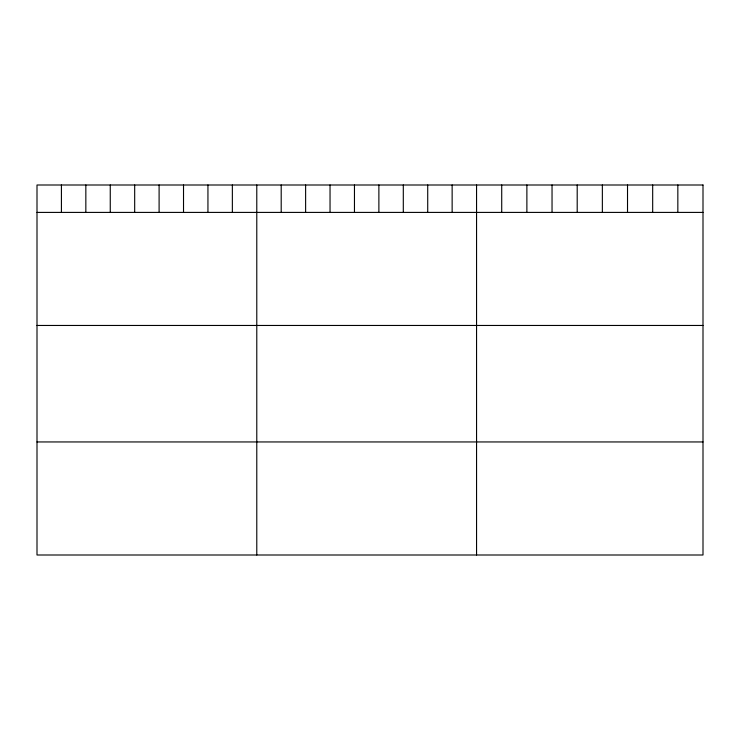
<?xml version="1.0" encoding="UTF-8"?>
<svg xmlns="http://www.w3.org/2000/svg" width="740" height="740" viewBox="0 0 740 740"><rect width="100%" height="100%" fill="white"/><g stroke="black" fill="none" stroke-linecap="round" stroke-linejoin="round"><path stroke-width="1.11" d="M37 212.408L703 212.408M37 325.461L703 325.461M37 441.947L703 441.947M677.84 185L677.84 212.408M652.68 185L652.68 212.408M627.52 185L627.52 212.408M602.36 185L602.36 212.408M577.2 185L577.2 212.408M552.04 185L552.04 212.408M526.88 185L526.88 212.408M501.72 185L501.72 212.408M476.56 185L476.56 555M452.14 185L452.14 212.408M427.72 185L427.72 212.408M403.3 185L403.3 212.408M378.88 185L378.88 212.408M354.46 185L354.46 212.408M330.04 185L330.04 212.408M305.62 185L305.62 212.408M281.2 185L281.2 212.408M256.78 185L256.78 555M232.36 185L232.36 212.408M207.94 185L207.94 212.408M183.52 185L183.52 212.408M159.1 185L159.1 212.408M134.68 185L134.68 212.408M110.26 185L110.26 212.408M85.84 185L85.84 212.408M61.42 185L61.42 212.408M703 185L37 185L37 555L703 555L703 185"/></g></svg>
